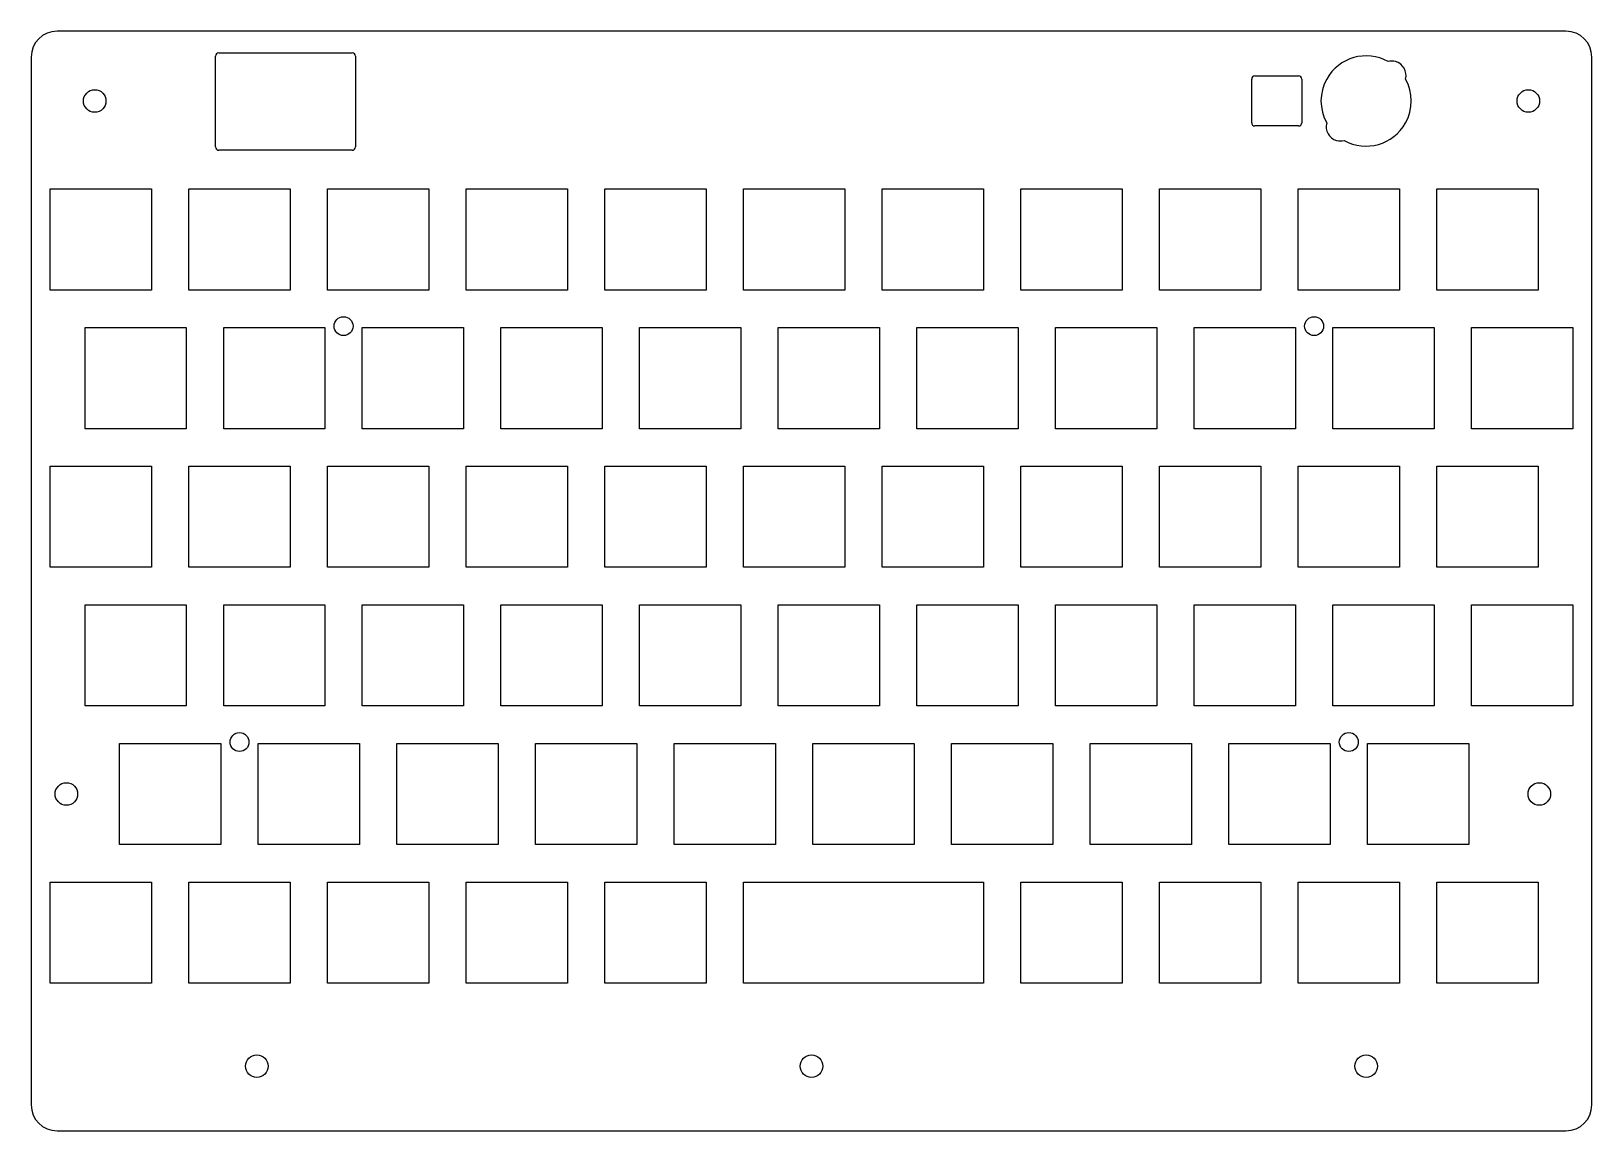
# Model space of a CAD drawing. Header units: millimetres. Extents: x -99 to 115, y -67 to 84.
import ezdxf

# ---------------------------------------------------------------- set-up
doc = ezdxf.new("R2010")
doc.units = ezdxf.units.MM
doc.header["$MEASUREMENT"] = 0
doc.layers.get('0').update_dxf_attribs({"lineweight": 0})

msp = doc.modelspace()

# ---------------------------------------------------------------- linework, layer by layer
at = {"color": 7, "lineweight": 25}
for p, q in [((111.77, 83.84), (-95.54, 83.84)), ((-99.09, 80.29), (-99.09, -63.71)), ((-73.78, 67.93), (-73.78, 80.4)), ((-73.33, 80.85), (-55, 80.85)), ((-54.55, 80.4), (-54.55, 67.93)), ((115.32, -63.71), (115.32, 80.29)), ((68.59, 71.27), (68.59, 77.27)), ((69.04, 77.72), (75.04, 77.72)), ((75.49, 77.27), (75.49, 71.27)), ((75.04, 70.82), (69.04, 70.82)), ((-55, 67.48), (-73.33, 67.48)), ((-96.47, 62.17), (-82.57, 62.17)), ((-96.47, 48.27), (-96.47, 62.17)), ((-82.57, 62.17), (-82.57, 48.27)), ((-77.42, 48.27), (-77.42, 62.17)), ((-77.42, 62.17), (-63.52, 62.17)), ((-63.52, 62.17), (-63.52, 48.27)), ((-58.37, 62.17), (-44.47, 62.17)), ((-58.37, 48.27), (-58.37, 62.17)), ((-44.47, 62.17), (-44.47, 48.27)), ((-39.32, 48.27), (-39.32, 62.17)), ((-39.32, 62.17), (-25.42, 62.17)), ((-25.42, 62.17), (-25.42, 48.27)), ((-20.27, 48.27), (-20.27, 62.17)), ((-20.27, 62.17), (-6.37, 62.17)), ((-6.37, 62.17), (-6.37, 48.27)), ((-1.22, 48.27), (-1.22, 62.17)), ((-1.22, 62.17), (12.68, 62.17)), ((12.68, 62.17), (12.68, 48.27)), ((17.83, 62.17), (31.73, 62.17)), ((17.83, 48.27), (17.83, 62.17)), ((31.73, 62.17), (31.73, 48.27)), ((36.88, 48.27), (36.88, 62.17)), ((36.88, 62.17), (50.78, 62.17)), ((50.78, 62.17), (50.78, 48.27)), ((55.93, 48.27), (55.93, 62.17)), ((55.93, 62.17), (69.83, 62.17)), ((69.83, 62.17), (69.83, 48.27)), ((74.98, 48.27), (74.98, 62.17)), ((74.98, 62.17), (88.88, 62.17)), ((88.88, 62.17), (88.88, 48.27)), ((94.03, 48.27), (94.03, 62.17)), ((94.03, 62.17), (107.93, 62.17)), ((107.93, 62.17), (107.93, 48.27)), ((-82.57, 48.27), (-96.47, 48.27)), ((-63.52, 48.27), (-77.42, 48.27)), ((-44.47, 48.27), (-58.37, 48.27)), ((-25.42, 48.27), (-39.32, 48.27)), ((-6.37, 48.27), (-20.27, 48.27)), ((12.68, 48.27), (-1.22, 48.27)), ((31.73, 48.27), (17.83, 48.27)), ((50.78, 48.27), (36.88, 48.27)), ((69.83, 48.27), (55.93, 48.27)), ((88.88, 48.27), (74.98, 48.27)), ((107.93, 48.27), (94.03, 48.27)), ((-91.7, 29.22), (-91.7, 43.12)), ((-91.7, 43.12), (-77.8, 43.12)), ((-77.8, 43.12), (-77.8, 29.22)), ((-72.65, 29.22), (-72.65, 43.12)), ((-72.65, 43.12), (-58.75, 43.12)), ((-58.75, 43.12), (-58.75, 29.22)), ((-53.6, 43.12), (-39.7, 43.12)), ((-53.6, 29.22), (-53.6, 43.12)), ((-39.7, 43.12), (-39.7, 29.22)), ((-34.55, 29.22), (-34.55, 43.12)), ((-34.55, 43.12), (-20.65, 43.12)), ((-20.65, 43.12), (-20.65, 29.22)), ((-15.5, 29.22), (-15.5, 43.12)), ((-15.5, 43.12), (-1.6, 43.12)), ((-1.6, 43.12), (-1.6, 29.22)), ((3.55, 29.22), (3.55, 43.12)), ((3.55, 43.12), (17.45, 43.12)), ((17.45, 43.12), (17.45, 29.22)), ((22.6, 29.22), (22.6, 43.12)), ((22.6, 43.12), (36.5, 43.12)), ((36.5, 43.12), (36.5, 29.22)), ((41.65, 29.22), (41.65, 43.12)), ((41.65, 43.12), (55.55, 43.12)), ((55.55, 43.12), (55.55, 29.22)), ((60.7, 29.22), (60.7, 43.12)), ((60.7, 43.12), (74.6, 43.12)), ((74.6, 43.12), (74.6, 29.22)), ((79.75, 29.22), (79.75, 43.12)), ((79.75, 43.12), (93.65, 43.12)), ((93.65, 43.12), (93.65, 29.22)), ((98.8, 43.12), (112.7, 43.12)), ((98.8, 29.22), (98.8, 43.12)), ((112.7, 43.12), (112.7, 29.22)), ((-77.8, 29.22), (-91.7, 29.22)), ((-58.75, 29.22), (-72.65, 29.22)), ((-39.7, 29.22), (-53.6, 29.22)), ((-20.65, 29.22), (-34.55, 29.22)), ((-1.6, 29.22), (-15.5, 29.22)), ((17.45, 29.22), (3.55, 29.22)), ((36.5, 29.22), (22.6, 29.22)), ((55.55, 29.22), (41.65, 29.22)), ((74.6, 29.22), (60.7, 29.22)), ((93.65, 29.22), (79.75, 29.22)), ((112.7, 29.22), (98.8, 29.22)), ((-96.47, 10.17), (-96.47, 24.07)), ((-96.47, 24.07), (-82.57, 24.07)), ((-82.57, 24.07), (-82.57, 10.17)), ((-77.42, 10.17), (-77.42, 24.07)), ((-77.42, 24.07), (-63.52, 24.07)), ((-63.52, 24.07), (-63.52, 10.17)), ((-58.37, 10.17), (-58.37, 24.07)), ((-58.37, 24.07), (-44.47, 24.07)), ((-44.47, 24.07), (-44.47, 10.17)), ((-39.32, 24.07), (-25.42, 24.07)), ((-39.32, 10.17), (-39.32, 24.07)), ((-25.42, 24.07), (-25.42, 10.17)), ((-20.27, 10.17), (-20.27, 24.07)), ((-20.27, 24.07), (-6.37, 24.07)), ((-6.37, 24.07), (-6.37, 10.17)), ((-1.22, 10.17), (-1.22, 24.07)), ((-1.22, 24.07), (12.68, 24.07)), ((12.68, 24.07), (12.68, 10.17)), ((17.83, 10.17), (17.83, 24.07)), ((17.83, 24.07), (31.73, 24.07)), ((31.73, 24.07), (31.73, 10.17)), ((36.88, 24.07), (50.78, 24.07)), ((36.88, 10.17), (36.88, 24.07)), ((50.78, 24.07), (50.78, 10.17)), ((55.93, 10.17), (55.93, 24.07)), ((55.93, 24.07), (69.83, 24.07)), ((69.83, 24.07), (69.83, 10.17)), ((74.98, 10.17), (74.98, 24.07)), ((74.98, 24.07), (88.88, 24.07)), ((88.88, 24.07), (88.88, 10.17)), ((94.03, 10.17), (94.03, 24.07)), ((94.03, 24.07), (107.93, 24.07)), ((107.93, 24.07), (107.93, 10.17)), ((-82.57, 10.17), (-96.47, 10.17)), ((-63.52, 10.17), (-77.42, 10.17)), ((-44.47, 10.17), (-58.37, 10.17)), ((-25.42, 10.17), (-39.32, 10.17)), ((-6.37, 10.17), (-20.27, 10.17)), ((12.68, 10.17), (-1.22, 10.17)), ((31.73, 10.17), (17.83, 10.17)), ((50.78, 10.17), (36.88, 10.17)), ((69.83, 10.17), (55.93, 10.17)), ((88.88, 10.17), (74.98, 10.17)), ((107.93, 10.17), (94.03, 10.17)), ((-91.7, -8.88), (-91.7, 5.02)), ((-91.7, 5.02), (-77.8, 5.02)), ((-77.8, 5.02), (-77.8, -8.88)), ((-72.65, -8.88), (-72.65, 5.02)), ((-72.65, 5.02), (-58.75, 5.02)), ((-58.75, 5.02), (-58.75, -8.88)), ((-53.6, -8.88), (-53.6, 5.02)), ((-53.6, 5.02), (-39.7, 5.02)), ((-39.7, 5.02), (-39.7, -8.88)), ((-34.55, 5.02), (-20.65, 5.02)), ((-34.55, -8.88), (-34.55, 5.02)), ((-20.65, 5.02), (-20.65, -8.88)), ((-15.5, -8.88), (-15.5, 5.02)), ((-15.5, 5.02), (-1.6, 5.02)), ((-1.6, 5.02), (-1.6, -8.88)), ((3.55, -8.88), (3.55, 5.02)), ((3.55, 5.02), (17.45, 5.02)), ((17.45, 5.02), (17.45, -8.88)), ((22.6, -8.88), (22.6, 5.02)), ((22.6, 5.02), (36.5, 5.02)), ((36.5, 5.02), (36.5, -8.88)), ((41.65, -8.88), (41.65, 5.02)), ((41.65, 5.02), (55.55, 5.02)), ((55.55, 5.02), (55.55, -8.88)), ((60.7, -8.88), (60.7, 5.02)), ((60.7, 5.02), (74.6, 5.02)), ((74.6, 5.02), (74.6, -8.88)), ((79.75, -8.88), (79.75, 5.02)), ((79.75, 5.02), (93.65, 5.02)), ((93.65, 5.02), (93.65, -8.88)), ((98.8, -8.88), (98.8, 5.02)), ((98.8, 5.02), (112.7, 5.02)), ((112.7, 5.02), (112.7, -8.88)), ((-77.8, -8.88), (-91.7, -8.88)), ((-58.75, -8.88), (-72.65, -8.88)), ((-39.7, -8.88), (-53.6, -8.88)), ((-20.65, -8.88), (-34.55, -8.88)), ((-1.6, -8.88), (-15.5, -8.88)), ((17.45, -8.88), (3.55, -8.88)), ((36.5, -8.88), (22.6, -8.88)), ((55.55, -8.88), (41.65, -8.88)), ((74.6, -8.88), (60.7, -8.88)), ((93.65, -8.88), (79.75, -8.88)), ((112.7, -8.88), (98.8, -8.88)), ((-86.94, -27.93), (-86.94, -14.03)), ((-86.94, -14.03), (-73.04, -14.03)), ((-73.04, -14.03), (-73.04, -27.93)), ((-67.89, -14.03), (-53.99, -14.03)), ((-67.89, -27.93), (-67.89, -14.03)), ((-53.99, -14.03), (-53.99, -27.93)), ((-48.84, -27.93), (-48.84, -14.03)), ((-48.84, -14.03), (-34.94, -14.03)), ((-34.94, -14.03), (-34.94, -27.93)), ((-29.79, -27.93), (-29.79, -14.03)), ((-29.79, -14.03), (-15.89, -14.03)), ((-15.89, -14.03), (-15.89, -27.93)), ((-10.74, -27.93), (-10.74, -14.03)), ((-10.74, -14.03), (3.16, -14.03)), ((3.16, -14.03), (3.16, -27.93)), ((8.31, -27.93), (8.31, -14.03)), ((8.31, -14.03), (22.21, -14.03)), ((22.21, -14.03), (22.21, -27.93)), ((27.36, -27.93), (27.36, -14.03)), ((27.36, -14.03), (41.26, -14.03)), ((41.26, -14.03), (41.26, -27.93)), ((46.41, -27.93), (46.41, -14.03)), ((46.41, -14.03), (60.31, -14.03)), ((60.31, -14.03), (60.31, -27.93)), ((65.46, -14.03), (79.36, -14.03)), ((65.46, -27.93), (65.46, -14.03)), ((79.36, -14.03), (79.36, -27.93)), ((84.51, -27.93), (84.51, -14.03)), ((84.51, -14.03), (98.41, -14.03)), ((98.41, -14.03), (98.41, -27.93)), ((-73.04, -27.93), (-86.94, -27.93)), ((-53.99, -27.93), (-67.89, -27.93)), ((-34.94, -27.93), (-48.84, -27.93)), ((-15.89, -27.93), (-29.79, -27.93)), ((3.16, -27.93), (-10.74, -27.93)), ((22.21, -27.93), (8.31, -27.93)), ((41.26, -27.93), (27.36, -27.93)), ((60.31, -27.93), (46.41, -27.93)), ((79.36, -27.93), (65.46, -27.93)), ((98.41, -27.93), (84.51, -27.93)), ((-96.47, -46.98), (-96.47, -33.08)), ((-96.47, -33.08), (-82.57, -33.08)), ((-82.57, -33.08), (-82.57, -46.98)), ((-77.42, -46.98), (-77.42, -33.08)), ((-77.42, -33.08), (-63.52, -33.08)), ((-63.52, -33.08), (-63.52, -46.98)), ((-58.37, -46.98), (-58.37, -33.08)), ((-58.37, -33.08), (-44.47, -33.08)), ((-44.47, -33.08), (-44.47, -46.98)), ((-39.32, -46.98), (-39.32, -33.08)), ((-39.32, -33.08), (-25.42, -33.08)), ((-25.42, -33.08), (-25.42, -46.98)), ((-20.27, -46.98), (-20.27, -33.08)), ((-20.27, -33.08), (-6.37, -33.08)), ((-6.37, -33.08), (-6.37, -46.98)), ((-1.22, -46.98), (-1.22, -33.08)), ((-1.22, -33.08), (31.73, -33.08)), ((31.73, -33.08), (31.73, -46.98)), ((36.88, -46.98), (36.88, -33.08)), ((36.88, -33.08), (50.78, -33.08)), ((50.78, -33.08), (50.78, -46.98)), ((55.93, -46.98), (55.93, -33.08)), ((55.93, -33.08), (69.83, -33.08)), ((69.83, -33.08), (69.83, -46.98)), ((74.98, -46.98), (74.98, -33.08)), ((74.98, -33.08), (88.88, -33.08)), ((88.88, -33.08), (88.88, -46.98)), ((94.03, -46.98), (94.03, -33.08)), ((94.03, -33.08), (107.93, -33.08)), ((107.93, -33.08), (107.93, -46.98)), ((-82.57, -46.98), (-96.47, -46.98)), ((-63.52, -46.98), (-77.42, -46.98)), ((-44.47, -46.98), (-58.37, -46.98)), ((-25.42, -46.98), (-39.32, -46.98)), ((-6.37, -46.98), (-20.27, -46.98)), ((31.73, -46.98), (-1.22, -46.98)), ((50.78, -46.98), (36.88, -46.98)), ((69.83, -46.98), (55.93, -46.98)), ((88.88, -46.98), (74.98, -46.98)), ((107.93, -46.98), (94.03, -46.98)), ((-95.54, -67.26), (111.77, -67.26))]:
    msp.add_line(p, q, dxfattribs=at)
for centre, radius in [((-90.37, 74.25), 1.55), ((106.6, 74.25), 1.55), ((-56.18, 43.31), 1.3), ((77.17, 43.31), 1.3), ((-70.47, -13.84), 1.3), ((81.93, -13.84), 1.3), ((-94.26, -20.98), 1.55), ((108.11, -20.98), 1.55), ((-68.09, -58.37), 1.55), ((8.11, -58.37), 1.55), ((84.31, -58.37), 1.55)]:
    msp.add_circle(centre, radius, dxfattribs=at)
for points in [[(-95.54, 83.84), (-97.5, 83.84), (-99.09, 82.25), (-99.09, 80.29)], [(115.32, 80.29), (115.32, 82.25), (113.73, 83.84), (111.77, 83.84)], [(-73.33, 80.85), (-73.57, 80.85), (-73.78, 80.65), (-73.78, 80.4)], [(-54.55, 80.4), (-54.55, 80.65), (-54.75, 80.85), (-55, 80.85)], [(69.04, 77.72), (68.79, 77.72), (68.59, 77.51), (68.59, 77.27)], [(75.49, 77.27), (75.49, 77.51), (75.29, 77.72), (75.04, 77.72)], [(68.59, 71.27), (68.59, 71.02), (68.79, 70.82), (69.04, 70.82)], [(75.04, 70.82), (75.29, 70.82), (75.49, 71.02), (75.49, 71.27)], [(-73.78, 67.93), (-73.78, 67.68), (-73.57, 67.48), (-73.33, 67.48)], [(-55, 67.48), (-54.75, 67.48), (-54.55, 67.68), (-54.55, 67.93)], [(-99.09, -63.71), (-99.09, -65.67), (-97.5, -67.26), (-95.54, -67.26)], [(111.77, -67.26), (113.73, -67.26), (115.32, -65.67), (115.32, -63.71)]]:
    msp.add_open_spline(points, degree=3, dxfattribs=at)
for points in [[(87.33, 79.67), (84.34, 81.34), (80.57, 80.26), (78.9, 77.27), (77.85, 75.39), (77.85, 73.11), (78.9, 71.23)], [(89.73, 77.27), (90.02, 78.31), (89.41, 79.38), (88.37, 79.67), (88.03, 79.76), (87.67, 79.76), (87.33, 79.67)], [(81.3, 68.84), (84.29, 67.17), (88.06, 68.24), (89.73, 71.23), (90.78, 73.11), (90.78, 75.39), (89.73, 77.27)], [(78.9, 71.23), (78.61, 70.2), (79.22, 69.12), (80.26, 68.84), (80.6, 68.74), (80.96, 68.74), (81.3, 68.84)]]:
    msp.add_open_spline(points, degree=3, knots=[0, 0, 0, 0, 1, 1, 1, 2, 2, 2, 2], dxfattribs=at)

doc.saveas('drawing.dxf')
